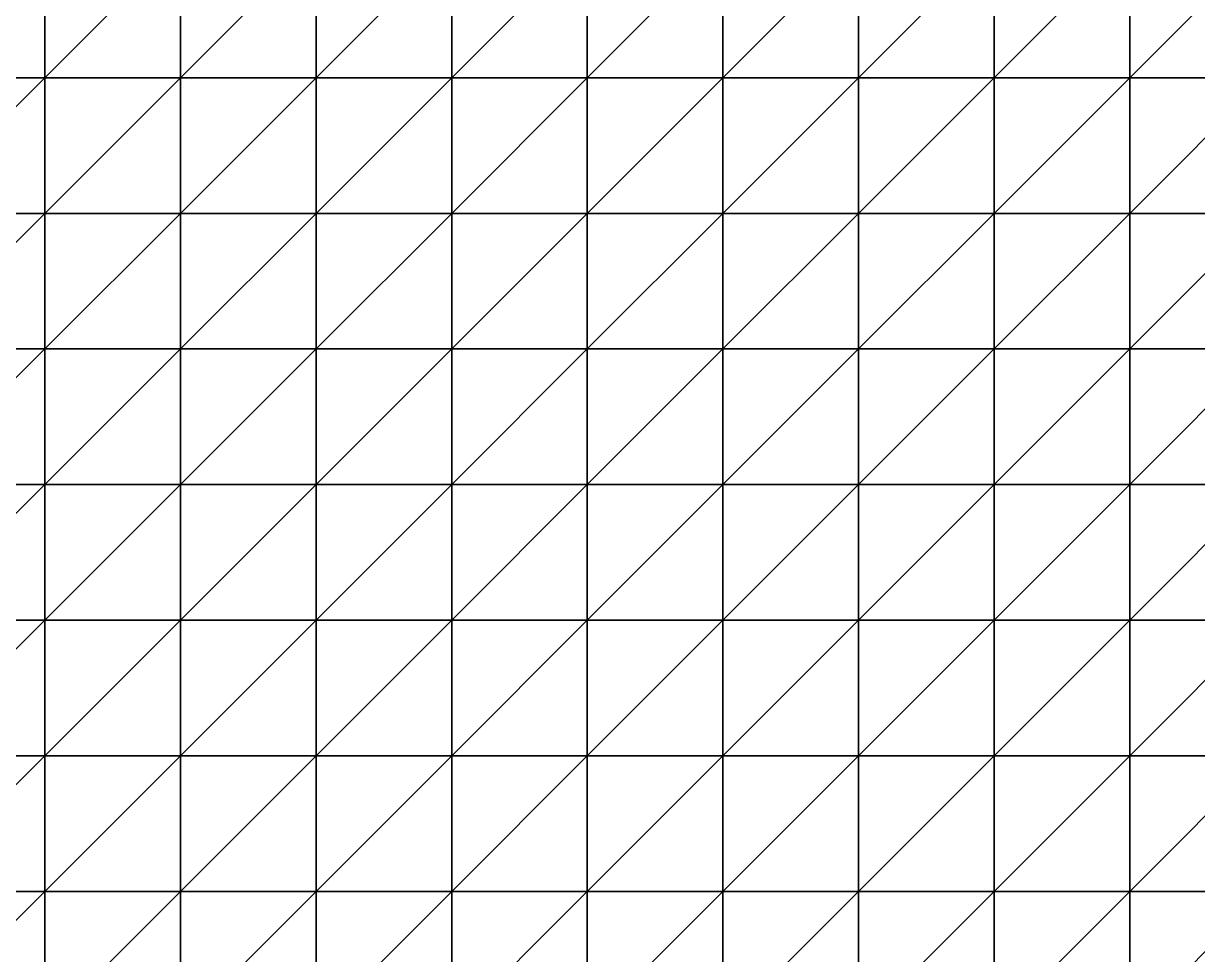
# Model space of a CAD drawing. Extents: x 292020 to 295740, y 4557680 to 4560040.
# Drawn here: x 293616.8 to 293790, y 4558850.7 to 4558988 of the extents above; entities that cross this region are included whole.
import ezdxf

# ---------------------------------------------------------------- set-up
doc = ezdxf.new("R2010")
doc.units = 0
doc.layers.add('RUN201_4_-_RUN201_NODOMAIN5_20X', color=7, linetype='CONTINUOUS')

msp = doc.modelspace()

# ---------------------------------------------------------------- linework, layer by layer
at = {"layer": 'RUN201_4_-_RUN201_NODOMAIN5_20X'}
for points in [[(293600, 4559000, 1760), (293600, 4558980, 1760), (293620, 4559000, 1760)], [(293620, 4559000, 1760), (293600, 4558980, 1760), (293620, 4558980, 1760)], [(293620, 4559000, 1920), (293600, 4558980, 1920), (293600, 4559000, 1920)], [(293620, 4558980, 1920), (293600, 4558980, 1920), (293620, 4559000, 1920)], [(293620, 4559000, 1760), (293620, 4558980, 1760), (293640, 4559000, 1760)], [(293640, 4559000, 1760), (293620, 4558980, 1760), (293640, 4558980, 1760)], [(293640, 4559000, 1920), (293620, 4558980, 1920), (293620, 4559000, 1920)], [(293640, 4558980, 1920), (293620, 4558980, 1920), (293640, 4559000, 1920)], [(293640, 4559000, 1760), (293640, 4558980, 1760), (293660, 4559000, 1760)], [(293660, 4559000, 1760), (293640, 4558980, 1760), (293660, 4558980, 1760)], [(293660, 4559000, 1920), (293640, 4558980, 1920), (293640, 4559000, 1920)], [(293660, 4558980, 1920), (293640, 4558980, 1920), (293660, 4559000, 1920)], [(293660, 4559000, 1760), (293660, 4558980, 1760), (293680, 4559000, 1760)], [(293680, 4559000, 1760), (293660, 4558980, 1760), (293680, 4558980, 1760)], [(293680, 4559000, 1920), (293660, 4558980, 1920), (293660, 4559000, 1920)], [(293680, 4558980, 1920), (293660, 4558980, 1920), (293680, 4559000, 1920)], [(293680, 4559000, 1760), (293680, 4558980, 1760), (293700, 4559000, 1760)], [(293700, 4559000, 1760), (293680, 4558980, 1760), (293700, 4558980, 1760)], [(293700, 4559000, 1940), (293680, 4558980, 1940), (293680, 4559000, 1940)], [(293700, 4558980, 1940), (293680, 4558980, 1940), (293700, 4559000, 1940)], [(293680, 4559000, 1920), (293680, 4558980, 1940), (293680, 4558980, 1920)], [(293680, 4559000, 1940), (293680, 4558980, 1940), (293680, 4559000, 1920)], [(293700, 4559000, 1760), (293700, 4558980, 1760), (293720, 4559000, 1760)], [(293720, 4559000, 1760), (293700, 4558980, 1760), (293720, 4558980, 1760)], [(293720, 4559000, 1940), (293700, 4558980, 1940), (293700, 4559000, 1940)], [(293720, 4558980, 1940), (293700, 4558980, 1940), (293720, 4559000, 1940)], [(293720, 4559000, 1760), (293720, 4558980, 1760), (293740, 4559000, 1760)], [(293740, 4559000, 1760), (293720, 4558980, 1760), (293740, 4558980, 1760)], [(293740, 4559000, 1940), (293720, 4558980, 1940), (293720, 4559000, 1940)], [(293740, 4558980, 1940), (293720, 4558980, 1940), (293740, 4559000, 1940)], [(293740, 4558980, 1760), (293740, 4558980, 1780), (293740, 4559000, 1760)], [(293740, 4559000, 1760), (293740, 4558980, 1780), (293740, 4559000, 1780)], [(293740, 4559000, 1780), (293740, 4558980, 1780), (293760, 4559000, 1780)], [(293760, 4559000, 1780), (293740, 4558980, 1780), (293760, 4558980, 1780)], [(293760, 4559000, 1940), (293740, 4558980, 1940), (293740, 4559000, 1940)], [(293760, 4558980, 1940), (293740, 4558980, 1940), (293760, 4559000, 1940)], [(293760, 4559000, 1780), (293760, 4558980, 1780), (293780, 4559000, 1780)], [(293780, 4559000, 1780), (293760, 4558980, 1780), (293780, 4558980, 1780)], [(293780, 4559000, 1940), (293760, 4558980, 1940), (293760, 4559000, 1940)], [(293780, 4558980, 1940), (293760, 4558980, 1940), (293780, 4559000, 1940)], [(293780, 4559000, 1780), (293780, 4558980, 1780), (293800, 4559000, 1780)], [(293800, 4559000, 1780), (293780, 4558980, 1780), (293800, 4558980, 1780)], [(293800, 4559000, 1940), (293780, 4558980, 1940), (293780, 4559000, 1940)], [(293800, 4558980, 1940), (293780, 4558980, 1940), (293800, 4559000, 1940)], [(293600, 4558980, 1740), (293600, 4558960, 1740), (293620, 4558980, 1740)], [(293620, 4558980, 1740), (293600, 4558960, 1740), (293620, 4558960, 1740)], [(293620, 4558980, 1740), (293600, 4558980, 1760), (293600, 4558980, 1740)], [(293620, 4558980, 1760), (293600, 4558980, 1760), (293620, 4558980, 1740)], [(293620, 4558980, 1920), (293600, 4558960, 1920), (293600, 4558980, 1920)], [(293620, 4558960, 1920), (293600, 4558960, 1920), (293620, 4558980, 1920)], [(293620, 4558980, 1740), (293620, 4558960, 1740), (293640, 4558980, 1740)], [(293640, 4558980, 1740), (293620, 4558960, 1740), (293640, 4558960, 1740)], [(293640, 4558980, 1740), (293620, 4558980, 1760), (293620, 4558980, 1740)], [(293640, 4558980, 1760), (293620, 4558980, 1760), (293640, 4558980, 1740)], [(293640, 4558980, 1920), (293620, 4558960, 1920), (293620, 4558980, 1920)], [(293640, 4558960, 1920), (293620, 4558960, 1920), (293640, 4558980, 1920)], [(293640, 4558980, 1740), (293640, 4558960, 1740), (293660, 4558980, 1740)], [(293660, 4558980, 1740), (293640, 4558960, 1740), (293660, 4558960, 1740)], [(293660, 4558980, 1740), (293640, 4558980, 1760), (293640, 4558980, 1740)], [(293660, 4558980, 1760), (293640, 4558980, 1760), (293660, 4558980, 1740)], [(293660, 4558980, 1920), (293640, 4558960, 1920), (293640, 4558980, 1920)], [(293660, 4558960, 1920), (293640, 4558960, 1920), (293660, 4558980, 1920)], [(293660, 4558980, 1740), (293660, 4558960, 1740), (293680, 4558980, 1740)], [(293680, 4558980, 1740), (293660, 4558960, 1740), (293680, 4558960, 1740)], [(293680, 4558980, 1740), (293660, 4558980, 1760), (293660, 4558980, 1740)], [(293680, 4558980, 1760), (293660, 4558980, 1760), (293680, 4558980, 1740)], [(293680, 4558980, 1920), (293660, 4558960, 1920), (293660, 4558980, 1920)], [(293680, 4558960, 1920), (293660, 4558960, 1920), (293680, 4558980, 1920)], [(293680, 4558980, 1740), (293680, 4558960, 1740), (293700, 4558980, 1740)], [(293700, 4558980, 1740), (293680, 4558960, 1740), (293700, 4558960, 1740)], [(293700, 4558980, 1740), (293680, 4558980, 1760), (293680, 4558980, 1740)], [(293700, 4558980, 1760), (293680, 4558980, 1760), (293700, 4558980, 1740)], [(293700, 4558980, 1940), (293680, 4558960, 1940), (293680, 4558980, 1940)], [(293700, 4558960, 1940), (293680, 4558960, 1940), (293700, 4558980, 1940)], [(293680, 4558980, 1920), (293680, 4558960, 1940), (293680, 4558960, 1920)], [(293680, 4558980, 1940), (293680, 4558960, 1940), (293680, 4558980, 1920)], [(293700, 4558980, 1740), (293700, 4558960, 1740), (293720, 4558980, 1740)], [(293720, 4558980, 1740), (293700, 4558960, 1740), (293720, 4558960, 1740)], [(293720, 4558980, 1740), (293700, 4558980, 1760), (293700, 4558980, 1740)], [(293720, 4558980, 1760), (293700, 4558980, 1760), (293720, 4558980, 1740)], [(293720, 4558980, 1940), (293700, 4558960, 1940), (293700, 4558980, 1940)], [(293720, 4558960, 1940), (293700, 4558960, 1940), (293720, 4558980, 1940)], [(293720, 4558980, 1740), (293720, 4558960, 1740), (293740, 4558980, 1740)], [(293740, 4558980, 1740), (293720, 4558960, 1740), (293740, 4558960, 1740)], [(293740, 4558980, 1740), (293720, 4558980, 1760), (293720, 4558980, 1740)], [(293740, 4558980, 1760), (293720, 4558980, 1760), (293740, 4558980, 1740)], [(293740, 4558980, 1940), (293720, 4558960, 1940), (293720, 4558980, 1940)], [(293740, 4558960, 1940), (293720, 4558960, 1940), (293740, 4558980, 1940)], [(293740, 4558960, 1740), (293740, 4558960, 1760), (293740, 4558980, 1740)], [(293740, 4558980, 1740), (293740, 4558960, 1760), (293740, 4558980, 1760)], [(293740, 4558980, 1760), (293740, 4558960, 1760), (293760, 4558980, 1760)], [(293760, 4558980, 1760), (293740, 4558960, 1760), (293760, 4558960, 1760)], [(293760, 4558980, 1760), (293740, 4558980, 1780), (293740, 4558980, 1760)], [(293760, 4558980, 1780), (293740, 4558980, 1780), (293760, 4558980, 1760)], [(293760, 4558980, 1940), (293740, 4558960, 1940), (293740, 4558980, 1940)], [(293760, 4558960, 1940), (293740, 4558960, 1940), (293760, 4558980, 1940)], [(293760, 4558980, 1760), (293760, 4558960, 1760), (293780, 4558980, 1760)], [(293780, 4558980, 1760), (293760, 4558960, 1760), (293780, 4558960, 1760)], [(293780, 4558980, 1760), (293760, 4558980, 1780), (293760, 4558980, 1760)], [(293780, 4558980, 1780), (293760, 4558980, 1780), (293780, 4558980, 1760)], [(293780, 4558980, 1940), (293760, 4558960, 1940), (293760, 4558980, 1940)], [(293780, 4558960, 1940), (293760, 4558960, 1940), (293780, 4558980, 1940)], [(293780, 4558980, 1760), (293780, 4558960, 1760), (293800, 4558980, 1760)], [(293800, 4558980, 1760), (293780, 4558960, 1760), (293800, 4558960, 1760)], [(293800, 4558980, 1760), (293780, 4558980, 1780), (293780, 4558980, 1760)], [(293800, 4558980, 1780), (293780, 4558980, 1780), (293800, 4558980, 1760)], [(293800, 4558980, 1940), (293780, 4558960, 1940), (293780, 4558980, 1940)], [(293800, 4558960, 1940), (293780, 4558960, 1940), (293800, 4558980, 1940)], [(293600, 4558960, 1740), (293600, 4558940, 1740), (293620, 4558960, 1740)], [(293620, 4558960, 1740), (293600, 4558940, 1740), (293620, 4558940, 1740)], [(293620, 4558960, 1920), (293600, 4558940, 1920), (293600, 4558960, 1920)], [(293620, 4558940, 1920), (293600, 4558940, 1920), (293620, 4558960, 1920)], [(293620, 4558960, 1740), (293620, 4558940, 1740), (293640, 4558960, 1740)], [(293640, 4558960, 1740), (293620, 4558940, 1740), (293640, 4558940, 1740)], [(293640, 4558960, 1920), (293620, 4558940, 1920), (293620, 4558960, 1920)], [(293640, 4558940, 1920), (293620, 4558940, 1920), (293640, 4558960, 1920)], [(293640, 4558960, 1740), (293640, 4558940, 1740), (293660, 4558960, 1740)], [(293660, 4558960, 1740), (293640, 4558940, 1740), (293660, 4558940, 1740)], [(293660, 4558960, 1920), (293640, 4558940, 1920), (293640, 4558960, 1920)], [(293660, 4558940, 1920), (293640, 4558940, 1920), (293660, 4558960, 1920)], [(293660, 4558960, 1740), (293660, 4558940, 1740), (293680, 4558960, 1740)], [(293680, 4558960, 1740), (293660, 4558940, 1740), (293680, 4558940, 1740)], [(293680, 4558960, 1940), (293660, 4558940, 1940), (293660, 4558960, 1940)], [(293680, 4558940, 1940), (293660, 4558940, 1940), (293680, 4558960, 1940)], [(293680, 4558960, 1920), (293660, 4558960, 1940), (293660, 4558960, 1920)], [(293680, 4558960, 1940), (293660, 4558960, 1940), (293680, 4558960, 1920)], [(293660, 4558960, 1920), (293660, 4558940, 1940), (293660, 4558940, 1920)], [(293660, 4558960, 1940), (293660, 4558940, 1940), (293660, 4558960, 1920)], [(293680, 4558960, 1740), (293680, 4558940, 1740), (293700, 4558960, 1740)], [(293700, 4558960, 1740), (293680, 4558940, 1740), (293700, 4558940, 1740)], [(293700, 4558960, 1940), (293680, 4558940, 1940), (293680, 4558960, 1940)], [(293700, 4558940, 1940), (293680, 4558940, 1940), (293700, 4558960, 1940)], [(293700, 4558960, 1740), (293700, 4558940, 1740), (293720, 4558960, 1740)], [(293720, 4558960, 1740), (293700, 4558940, 1740), (293720, 4558940, 1740)], [(293720, 4558960, 1940), (293700, 4558940, 1940), (293700, 4558960, 1940)], [(293720, 4558940, 1940), (293700, 4558940, 1940), (293720, 4558960, 1940)], [(293720, 4558960, 1740), (293720, 4558940, 1740), (293740, 4558960, 1740)], [(293740, 4558960, 1740), (293720, 4558940, 1740), (293740, 4558940, 1740)], [(293740, 4558960, 1940), (293720, 4558940, 1940), (293720, 4558960, 1940)], [(293740, 4558940, 1940), (293720, 4558940, 1940), (293740, 4558960, 1940)], [(293740, 4558960, 1740), (293740, 4558940, 1740), (293760, 4558960, 1740)], [(293760, 4558960, 1740), (293740, 4558940, 1740), (293760, 4558940, 1740)], [(293760, 4558960, 1740), (293740, 4558960, 1760), (293740, 4558960, 1740)], [(293760, 4558960, 1760), (293740, 4558960, 1760), (293760, 4558960, 1740)], [(293760, 4558960, 1940), (293740, 4558940, 1940), (293740, 4558960, 1940)], [(293760, 4558940, 1940), (293740, 4558940, 1940), (293760, 4558960, 1940)], [(293760, 4558960, 1740), (293760, 4558940, 1740), (293780, 4558960, 1740)], [(293780, 4558960, 1740), (293760, 4558940, 1740), (293780, 4558940, 1740)], [(293780, 4558960, 1740), (293760, 4558960, 1760), (293760, 4558960, 1740)], [(293780, 4558960, 1760), (293760, 4558960, 1760), (293780, 4558960, 1740)], [(293780, 4558960, 1940), (293760, 4558940, 1940), (293760, 4558960, 1940)], [(293780, 4558940, 1940), (293760, 4558940, 1940), (293780, 4558960, 1940)], [(293780, 4558940, 1740), (293780, 4558940, 1760), (293780, 4558960, 1740)], [(293780, 4558960, 1740), (293780, 4558940, 1760), (293780, 4558960, 1760)], [(293780, 4558960, 1760), (293780, 4558940, 1760), (293800, 4558960, 1760)], [(293800, 4558960, 1760), (293780, 4558940, 1760), (293800, 4558940, 1760)], [(293800, 4558960, 1940), (293780, 4558940, 1940), (293780, 4558960, 1940)], [(293800, 4558940, 1940), (293780, 4558940, 1940), (293800, 4558960, 1940)], [(293600, 4558940, 1740), (293600, 4558940, 1760), (293620, 4558940, 1740)], [(293620, 4558940, 1740), (293600, 4558940, 1760), (293620, 4558940, 1760)], [(293600, 4558940, 1760), (293600, 4558920, 1760), (293620, 4558940, 1760)], [(293620, 4558940, 1760), (293600, 4558920, 1760), (293620, 4558920, 1760)], [(293620, 4558940, 1920), (293600, 4558920, 1920), (293600, 4558940, 1920)], [(293620, 4558920, 1920), (293600, 4558920, 1920), (293620, 4558940, 1920)], [(293620, 4558940, 1740), (293620, 4558940, 1760), (293640, 4558940, 1740)], [(293640, 4558940, 1740), (293620, 4558940, 1760), (293640, 4558940, 1760)], [(293620, 4558940, 1760), (293620, 4558920, 1760), (293640, 4558940, 1760)], [(293640, 4558940, 1760), (293620, 4558920, 1760), (293640, 4558920, 1760)], [(293640, 4558940, 1920), (293620, 4558920, 1920), (293620, 4558940, 1920)], [(293640, 4558920, 1920), (293620, 4558920, 1920), (293640, 4558940, 1920)], [(293640, 4558940, 1740), (293640, 4558940, 1760), (293660, 4558940, 1740)], [(293660, 4558940, 1740), (293640, 4558940, 1760), (293660, 4558940, 1760)], [(293640, 4558940, 1760), (293640, 4558920, 1760), (293660, 4558940, 1760)], [(293660, 4558940, 1760), (293640, 4558920, 1760), (293660, 4558920, 1760)], [(293660, 4558940, 1920), (293640, 4558920, 1920), (293640, 4558940, 1920)], [(293660, 4558920, 1920), (293640, 4558920, 1920), (293660, 4558940, 1920)], [(293660, 4558940, 1740), (293660, 4558940, 1760), (293680, 4558940, 1740)], [(293680, 4558940, 1740), (293660, 4558940, 1760), (293680, 4558940, 1760)], [(293660, 4558940, 1760), (293660, 4558920, 1760), (293680, 4558940, 1760)], [(293680, 4558940, 1760), (293660, 4558920, 1760), (293680, 4558920, 1760)], [(293680, 4558940, 1940), (293660, 4558920, 1940), (293660, 4558940, 1940)], [(293680, 4558920, 1940), (293660, 4558920, 1940), (293680, 4558940, 1940)], [(293660, 4558940, 1920), (293660, 4558920, 1940), (293660, 4558920, 1920)], [(293660, 4558940, 1940), (293660, 4558920, 1940), (293660, 4558940, 1920)], [(293680, 4558940, 1740), (293680, 4558940, 1760), (293700, 4558940, 1740)], [(293700, 4558940, 1740), (293680, 4558940, 1760), (293700, 4558940, 1760)], [(293680, 4558940, 1760), (293680, 4558920, 1760), (293700, 4558940, 1760)], [(293700, 4558940, 1760), (293680, 4558920, 1760), (293700, 4558920, 1760)], [(293700, 4558940, 1940), (293680, 4558920, 1940), (293680, 4558940, 1940)], [(293700, 4558920, 1940), (293680, 4558920, 1940), (293700, 4558940, 1940)], [(293700, 4558940, 1740), (293700, 4558940, 1760), (293720, 4558940, 1740)], [(293720, 4558940, 1740), (293700, 4558940, 1760), (293720, 4558940, 1760)], [(293700, 4558940, 1760), (293700, 4558920, 1760), (293720, 4558940, 1760)], [(293720, 4558940, 1760), (293700, 4558920, 1760), (293720, 4558920, 1760)], [(293720, 4558940, 1940), (293700, 4558920, 1940), (293700, 4558940, 1940)], [(293720, 4558920, 1940), (293700, 4558920, 1940), (293720, 4558940, 1940)], [(293720, 4558940, 1740), (293720, 4558940, 1760), (293740, 4558940, 1740)], [(293740, 4558940, 1740), (293720, 4558940, 1760), (293740, 4558940, 1760)], [(293720, 4558940, 1760), (293720, 4558920, 1760), (293740, 4558940, 1760)], [(293740, 4558940, 1760), (293720, 4558920, 1760), (293740, 4558920, 1760)], [(293740, 4558940, 1940), (293720, 4558920, 1940), (293720, 4558940, 1940)], [(293740, 4558920, 1940), (293720, 4558920, 1940), (293740, 4558940, 1940)], [(293740, 4558940, 1740), (293740, 4558940, 1760), (293760, 4558940, 1740)], [(293760, 4558940, 1740), (293740, 4558940, 1760), (293760, 4558940, 1760)], [(293740, 4558940, 1760), (293740, 4558920, 1760), (293760, 4558940, 1760)], [(293760, 4558940, 1760), (293740, 4558920, 1760), (293760, 4558920, 1760)], [(293760, 4558940, 1940), (293740, 4558920, 1940), (293740, 4558940, 1940)], [(293760, 4558920, 1940), (293740, 4558920, 1940), (293760, 4558940, 1940)], [(293760, 4558940, 1740), (293760, 4558940, 1760), (293780, 4558940, 1740)], [(293780, 4558940, 1740), (293760, 4558940, 1760), (293780, 4558940, 1760)], [(293760, 4558940, 1760), (293760, 4558920, 1760), (293780, 4558940, 1760)], [(293780, 4558940, 1760), (293760, 4558920, 1760), (293780, 4558920, 1760)], [(293780, 4558940, 1940), (293760, 4558920, 1940), (293760, 4558940, 1940)], [(293780, 4558920, 1940), (293760, 4558920, 1940), (293780, 4558940, 1940)], [(293780, 4558940, 1760), (293780, 4558920, 1760), (293800, 4558940, 1760)], [(293800, 4558940, 1760), (293780, 4558920, 1760), (293800, 4558920, 1760)], [(293800, 4558940, 1940), (293780, 4558920, 1940), (293780, 4558940, 1940)], [(293800, 4558920, 1940), (293780, 4558920, 1940), (293800, 4558940, 1940)], [(293600, 4558920, 1760), (293600, 4558920, 1780), (293620, 4558920, 1760)], [(293620, 4558920, 1760), (293600, 4558920, 1780), (293620, 4558920, 1780)], [(293600, 4558920, 1780), (293600, 4558900, 1780), (293620, 4558920, 1780)], [(293620, 4558920, 1780), (293600, 4558900, 1780), (293620, 4558900, 1780)], [(293620, 4558920, 1920), (293600, 4558900, 1920), (293600, 4558920, 1920)], [(293620, 4558900, 1920), (293600, 4558900, 1920), (293620, 4558920, 1920)], [(293620, 4558920, 1760), (293620, 4558920, 1780), (293640, 4558920, 1760)], [(293640, 4558920, 1760), (293620, 4558920, 1780), (293640, 4558920, 1780)], [(293620, 4558920, 1780), (293620, 4558900, 1780), (293640, 4558920, 1780)], [(293640, 4558920, 1780), (293620, 4558900, 1780), (293640, 4558900, 1780)], [(293640, 4558920, 1920), (293620, 4558900, 1920), (293620, 4558920, 1920)], [(293640, 4558900, 1920), (293620, 4558900, 1920), (293640, 4558920, 1920)], [(293640, 4558920, 1760), (293640, 4558920, 1780), (293660, 4558920, 1760)], [(293660, 4558920, 1760), (293640, 4558920, 1780), (293660, 4558920, 1780)], [(293640, 4558920, 1780), (293640, 4558900, 1780), (293660, 4558920, 1780)], [(293660, 4558920, 1780), (293640, 4558900, 1780), (293660, 4558900, 1780)], [(293660, 4558920, 1920), (293640, 4558900, 1920), (293640, 4558920, 1920)], [(293660, 4558900, 1920), (293640, 4558900, 1920), (293660, 4558920, 1920)], [(293660, 4558920, 1760), (293660, 4558920, 1780), (293680, 4558920, 1760)], [(293680, 4558920, 1760), (293660, 4558920, 1780), (293680, 4558920, 1780)], [(293660, 4558920, 1780), (293660, 4558900, 1780), (293680, 4558920, 1780)], [(293680, 4558920, 1780), (293660, 4558900, 1780), (293680, 4558900, 1780)], [(293680, 4558920, 1940), (293660, 4558900, 1940), (293660, 4558920, 1940)], [(293680, 4558900, 1940), (293660, 4558900, 1940), (293680, 4558920, 1940)], [(293660, 4558920, 1920), (293660, 4558900, 1940), (293660, 4558900, 1920)], [(293660, 4558920, 1940), (293660, 4558900, 1940), (293660, 4558920, 1920)], [(293680, 4558920, 1760), (293680, 4558920, 1780), (293700, 4558920, 1760)], [(293700, 4558920, 1760), (293680, 4558920, 1780), (293700, 4558920, 1780)], [(293680, 4558920, 1780), (293680, 4558900, 1780), (293700, 4558920, 1780)], [(293700, 4558920, 1780), (293680, 4558900, 1780), (293700, 4558900, 1780)], [(293700, 4558920, 1940), (293680, 4558900, 1940), (293680, 4558920, 1940)], [(293700, 4558900, 1940), (293680, 4558900, 1940), (293700, 4558920, 1940)], [(293700, 4558920, 1760), (293700, 4558920, 1780), (293720, 4558920, 1760)], [(293720, 4558920, 1760), (293700, 4558920, 1780), (293720, 4558920, 1780)], [(293700, 4558920, 1780), (293700, 4558900, 1780), (293720, 4558920, 1780)], [(293720, 4558920, 1780), (293700, 4558900, 1780), (293720, 4558900, 1780)], [(293720, 4558920, 1940), (293700, 4558900, 1940), (293700, 4558920, 1940)], [(293720, 4558900, 1940), (293700, 4558900, 1940), (293720, 4558920, 1940)], [(293720, 4558920, 1760), (293720, 4558920, 1780), (293740, 4558920, 1760)], [(293740, 4558920, 1760), (293720, 4558920, 1780), (293740, 4558920, 1780)], [(293720, 4558920, 1780), (293720, 4558900, 1780), (293740, 4558920, 1780)], [(293740, 4558920, 1780), (293720, 4558900, 1780), (293740, 4558900, 1780)], [(293740, 4558920, 1940), (293720, 4558900, 1940), (293720, 4558920, 1940)], [(293740, 4558900, 1940), (293720, 4558900, 1940), (293740, 4558920, 1940)], [(293740, 4558920, 1760), (293740, 4558920, 1780), (293760, 4558920, 1760)], [(293760, 4558920, 1760), (293740, 4558920, 1780), (293760, 4558920, 1780)], [(293740, 4558920, 1780), (293740, 4558900, 1780), (293760, 4558920, 1780)], [(293760, 4558920, 1780), (293740, 4558900, 1780), (293760, 4558900, 1780)], [(293760, 4558920, 1940), (293740, 4558900, 1940), (293740, 4558920, 1940)], [(293760, 4558900, 1940), (293740, 4558900, 1940), (293760, 4558920, 1940)], [(293760, 4558920, 1760), (293760, 4558920, 1780), (293780, 4558920, 1760)], [(293780, 4558920, 1760), (293760, 4558920, 1780), (293780, 4558920, 1780)], [(293760, 4558920, 1780), (293760, 4558900, 1780), (293780, 4558920, 1780)], [(293780, 4558920, 1780), (293760, 4558900, 1780), (293780, 4558900, 1780)], [(293780, 4558920, 1940), (293760, 4558900, 1940), (293760, 4558920, 1940)], [(293780, 4558900, 1940), (293760, 4558900, 1940), (293780, 4558920, 1940)], [(293780, 4558920, 1760), (293780, 4558920, 1780), (293800, 4558920, 1760)], [(293800, 4558920, 1760), (293780, 4558920, 1780), (293800, 4558920, 1780)], [(293780, 4558920, 1780), (293780, 4558900, 1780), (293800, 4558920, 1780)], [(293800, 4558920, 1780), (293780, 4558900, 1780), (293800, 4558900, 1780)], [(293800, 4558920, 1940), (293780, 4558900, 1940), (293780, 4558920, 1940)], [(293800, 4558900, 1940), (293780, 4558900, 1940), (293800, 4558920, 1940)], [(293600, 4558900, 1780), (293600, 4558880, 1780), (293620, 4558900, 1780)], [(293620, 4558900, 1780), (293600, 4558880, 1780), (293620, 4558880, 1780)], [(293620, 4558900, 1920), (293600, 4558880, 1920), (293600, 4558900, 1920)], [(293620, 4558880, 1920), (293600, 4558880, 1920), (293620, 4558900, 1920)], [(293620, 4558900, 1780), (293620, 4558880, 1780), (293640, 4558900, 1780)], [(293640, 4558900, 1780), (293620, 4558880, 1780), (293640, 4558880, 1780)], [(293640, 4558900, 1920), (293620, 4558880, 1920), (293620, 4558900, 1920)], [(293640, 4558880, 1920), (293620, 4558880, 1920), (293640, 4558900, 1920)], [(293640, 4558900, 1780), (293640, 4558880, 1780), (293660, 4558900, 1780)], [(293660, 4558900, 1780), (293640, 4558880, 1780), (293660, 4558880, 1780)], [(293660, 4558900, 1940), (293640, 4558880, 1940), (293640, 4558900, 1940)], [(293660, 4558880, 1940), (293640, 4558880, 1940), (293660, 4558900, 1940)], [(293660, 4558900, 1920), (293640, 4558900, 1940), (293640, 4558900, 1920)], [(293660, 4558900, 1940), (293640, 4558900, 1940), (293660, 4558900, 1920)], [(293640, 4558900, 1920), (293640, 4558880, 1940), (293640, 4558880, 1920)], [(293640, 4558900, 1940), (293640, 4558880, 1940), (293640, 4558900, 1920)], [(293660, 4558900, 1780), (293660, 4558880, 1780), (293680, 4558900, 1780)], [(293680, 4558900, 1780), (293660, 4558880, 1780), (293680, 4558880, 1780)], [(293680, 4558900, 1940), (293660, 4558880, 1940), (293660, 4558900, 1940)], [(293680, 4558880, 1940), (293660, 4558880, 1940), (293680, 4558900, 1940)], [(293680, 4558900, 1780), (293680, 4558880, 1780), (293700, 4558900, 1780)], [(293700, 4558900, 1780), (293680, 4558880, 1780), (293700, 4558880, 1780)], [(293700, 4558900, 1940), (293680, 4558880, 1940), (293680, 4558900, 1940)], [(293700, 4558880, 1940), (293680, 4558880, 1940), (293700, 4558900, 1940)], [(293700, 4558900, 1760), (293700, 4558880, 1760), (293720, 4558900, 1760)], [(293720, 4558900, 1760), (293700, 4558880, 1760), (293720, 4558880, 1760)], [(293720, 4558900, 1760), (293700, 4558900, 1780), (293700, 4558900, 1760)], [(293720, 4558900, 1780), (293700, 4558900, 1780), (293720, 4558900, 1760)], [(293700, 4558900, 1760), (293700, 4558880, 1780), (293700, 4558880, 1760)], [(293700, 4558900, 1780), (293700, 4558880, 1780), (293700, 4558900, 1760)], [(293720, 4558900, 1940), (293700, 4558880, 1940), (293700, 4558900, 1940)], [(293720, 4558880, 1940), (293700, 4558880, 1940), (293720, 4558900, 1940)], [(293720, 4558900, 1760), (293720, 4558880, 1760), (293740, 4558900, 1760)], [(293740, 4558900, 1760), (293720, 4558880, 1760), (293740, 4558880, 1760)], [(293740, 4558900, 1760), (293720, 4558900, 1780), (293720, 4558900, 1760)], [(293740, 4558900, 1780), (293720, 4558900, 1780), (293740, 4558900, 1760)], [(293740, 4558900, 1940), (293720, 4558880, 1940), (293720, 4558900, 1940)], [(293740, 4558880, 1940), (293720, 4558880, 1940), (293740, 4558900, 1940)], [(293740, 4558900, 1760), (293740, 4558880, 1760), (293760, 4558900, 1760)], [(293760, 4558900, 1760), (293740, 4558880, 1760), (293760, 4558880, 1760)], [(293760, 4558900, 1760), (293740, 4558900, 1780), (293740, 4558900, 1760)], [(293760, 4558900, 1780), (293740, 4558900, 1780), (293760, 4558900, 1760)], [(293760, 4558900, 1940), (293740, 4558880, 1940), (293740, 4558900, 1940)], [(293760, 4558880, 1940), (293740, 4558880, 1940), (293760, 4558900, 1940)], [(293760, 4558900, 1760), (293760, 4558880, 1760), (293780, 4558900, 1760)], [(293780, 4558900, 1760), (293760, 4558880, 1760), (293780, 4558880, 1760)], [(293780, 4558900, 1760), (293760, 4558900, 1780), (293760, 4558900, 1760)], [(293780, 4558900, 1780), (293760, 4558900, 1780), (293780, 4558900, 1760)], [(293780, 4558900, 1940), (293760, 4558880, 1940), (293760, 4558900, 1940)], [(293780, 4558880, 1940), (293760, 4558880, 1940), (293780, 4558900, 1940)], [(293780, 4558900, 1760), (293780, 4558880, 1760), (293800, 4558900, 1760)], [(293800, 4558900, 1760), (293780, 4558880, 1760), (293800, 4558880, 1760)], [(293800, 4558900, 1760), (293780, 4558900, 1780), (293780, 4558900, 1760)], [(293800, 4558900, 1780), (293780, 4558900, 1780), (293800, 4558900, 1760)], [(293800, 4558900, 1940), (293780, 4558880, 1940), (293780, 4558900, 1940)], [(293800, 4558880, 1940), (293780, 4558880, 1940), (293800, 4558900, 1940)], [(293600, 4558880, 1780), (293600, 4558880, 1800), (293620, 4558880, 1780)], [(293620, 4558880, 1780), (293600, 4558880, 1800), (293620, 4558880, 1800)], [(293600, 4558880, 1800), (293600, 4558860, 1800), (293620, 4558880, 1800)], [(293620, 4558880, 1800), (293600, 4558860, 1800), (293620, 4558860, 1800)], [(293620, 4558880, 1920), (293600, 4558860, 1920), (293600, 4558880, 1920)], [(293620, 4558860, 1920), (293600, 4558860, 1920), (293620, 4558880, 1920)], [(293620, 4558880, 1780), (293620, 4558880, 1800), (293640, 4558880, 1780)], [(293640, 4558880, 1780), (293620, 4558880, 1800), (293640, 4558880, 1800)], [(293620, 4558880, 1800), (293620, 4558860, 1800), (293640, 4558880, 1800)], [(293640, 4558880, 1800), (293620, 4558860, 1800), (293640, 4558860, 1800)], [(293640, 4558880, 1920), (293620, 4558860, 1920), (293620, 4558880, 1920)], [(293640, 4558860, 1920), (293620, 4558860, 1920), (293640, 4558880, 1920)], [(293640, 4558880, 1780), (293640, 4558880, 1800), (293660, 4558880, 1780)], [(293660, 4558880, 1780), (293640, 4558880, 1800), (293660, 4558880, 1800)], [(293640, 4558880, 1800), (293640, 4558860, 1800), (293660, 4558880, 1800)], [(293660, 4558880, 1800), (293640, 4558860, 1800), (293660, 4558860, 1800)], [(293660, 4558880, 1940), (293640, 4558860, 1940), (293640, 4558880, 1940)], [(293660, 4558860, 1940), (293640, 4558860, 1940), (293660, 4558880, 1940)], [(293640, 4558880, 1920), (293640, 4558860, 1940), (293640, 4558860, 1920)], [(293640, 4558880, 1940), (293640, 4558860, 1940), (293640, 4558880, 1920)], [(293660, 4558880, 1780), (293660, 4558880, 1800), (293680, 4558880, 1780)], [(293680, 4558880, 1780), (293660, 4558880, 1800), (293680, 4558880, 1800)], [(293660, 4558880, 1800), (293660, 4558860, 1800), (293680, 4558880, 1800)], [(293680, 4558880, 1800), (293660, 4558860, 1800), (293680, 4558860, 1800)], [(293680, 4558880, 1940), (293660, 4558860, 1940), (293660, 4558880, 1940)], [(293680, 4558860, 1940), (293660, 4558860, 1940), (293680, 4558880, 1940)], [(293680, 4558880, 1780), (293680, 4558860, 1780), (293700, 4558880, 1780)], [(293700, 4558880, 1780), (293680, 4558860, 1780), (293700, 4558860, 1780)], [(293680, 4558880, 1780), (293680, 4558860, 1800), (293680, 4558860, 1780)], [(293680, 4558880, 1800), (293680, 4558860, 1800), (293680, 4558880, 1780)], [(293700, 4558880, 1940), (293680, 4558860, 1940), (293680, 4558880, 1940)], [(293700, 4558860, 1940), (293680, 4558860, 1940), (293700, 4558880, 1940)], [(293700, 4558880, 1760), (293700, 4558880, 1780), (293720, 4558880, 1760)], [(293720, 4558880, 1760), (293700, 4558880, 1780), (293720, 4558880, 1780)], [(293700, 4558880, 1780), (293700, 4558860, 1780), (293720, 4558880, 1780)], [(293720, 4558880, 1780), (293700, 4558860, 1780), (293720, 4558860, 1780)], [(293720, 4558880, 1940), (293700, 4558860, 1940), (293700, 4558880, 1940)], [(293720, 4558860, 1940), (293700, 4558860, 1940), (293720, 4558880, 1940)], [(293720, 4558880, 1760), (293720, 4558880, 1780), (293740, 4558880, 1760)], [(293740, 4558880, 1760), (293720, 4558880, 1780), (293740, 4558880, 1780)], [(293720, 4558880, 1780), (293720, 4558860, 1780), (293740, 4558880, 1780)], [(293740, 4558880, 1780), (293720, 4558860, 1780), (293740, 4558860, 1780)], [(293740, 4558880, 1940), (293720, 4558860, 1940), (293720, 4558880, 1940)], [(293740, 4558860, 1940), (293720, 4558860, 1940), (293740, 4558880, 1940)], [(293740, 4558880, 1760), (293740, 4558880, 1780), (293760, 4558880, 1760)], [(293760, 4558880, 1760), (293740, 4558880, 1780), (293760, 4558880, 1780)], [(293740, 4558880, 1780), (293740, 4558860, 1780), (293760, 4558880, 1780)], [(293760, 4558880, 1780), (293740, 4558860, 1780), (293760, 4558860, 1780)], [(293760, 4558880, 1940), (293740, 4558860, 1940), (293740, 4558880, 1940)], [(293760, 4558860, 1940), (293740, 4558860, 1940), (293760, 4558880, 1940)], [(293760, 4558880, 1760), (293760, 4558880, 1780), (293780, 4558880, 1760)], [(293780, 4558880, 1760), (293760, 4558880, 1780), (293780, 4558880, 1780)], [(293760, 4558880, 1780), (293760, 4558860, 1780), (293780, 4558880, 1780)], [(293780, 4558880, 1780), (293760, 4558860, 1780), (293780, 4558860, 1780)], [(293780, 4558880, 1940), (293760, 4558860, 1940), (293760, 4558880, 1940)], [(293780, 4558860, 1940), (293760, 4558860, 1940), (293780, 4558880, 1940)], [(293780, 4558880, 1760), (293780, 4558880, 1780), (293800, 4558880, 1760)], [(293800, 4558880, 1760), (293780, 4558880, 1780), (293800, 4558880, 1780)], [(293780, 4558880, 1780), (293780, 4558860, 1780), (293800, 4558880, 1780)], [(293800, 4558880, 1780), (293780, 4558860, 1780), (293800, 4558860, 1780)], [(293800, 4558880, 1940), (293780, 4558860, 1940), (293780, 4558880, 1940)], [(293800, 4558860, 1940), (293780, 4558860, 1940), (293800, 4558880, 1940)], [(293600, 4558860, 1800), (293600, 4558840, 1800), (293620, 4558860, 1800)], [(293620, 4558860, 1800), (293600, 4558840, 1800), (293620, 4558840, 1800)], [(293620, 4558860, 1920), (293600, 4558840, 1920), (293600, 4558860, 1920)], [(293620, 4558840, 1920), (293600, 4558840, 1920), (293620, 4558860, 1920)], [(293620, 4558860, 1800), (293620, 4558840, 1800), (293640, 4558860, 1800)], [(293640, 4558860, 1800), (293620, 4558840, 1800), (293640, 4558840, 1800)], [(293640, 4558860, 1940), (293620, 4558840, 1940), (293620, 4558860, 1940)], [(293640, 4558840, 1940), (293620, 4558840, 1940), (293640, 4558860, 1940)], [(293640, 4558860, 1920), (293620, 4558860, 1940), (293620, 4558860, 1920)], [(293640, 4558860, 1940), (293620, 4558860, 1940), (293640, 4558860, 1920)], [(293620, 4558860, 1920), (293620, 4558840, 1940), (293620, 4558840, 1920)], [(293620, 4558860, 1940), (293620, 4558840, 1940), (293620, 4558860, 1920)], [(293640, 4558860, 1800), (293640, 4558840, 1800), (293660, 4558860, 1800)], [(293660, 4558860, 1800), (293640, 4558840, 1800), (293660, 4558840, 1800)], [(293660, 4558860, 1940), (293640, 4558840, 1940), (293640, 4558860, 1940)], [(293660, 4558840, 1940), (293640, 4558840, 1940), (293660, 4558860, 1940)], [(293660, 4558860, 1800), (293660, 4558840, 1800), (293680, 4558860, 1800)], [(293680, 4558860, 1800), (293660, 4558840, 1800), (293680, 4558840, 1800)], [(293680, 4558860, 1940), (293660, 4558840, 1940), (293660, 4558860, 1940)], [(293680, 4558840, 1940), (293660, 4558840, 1940), (293680, 4558860, 1940)], [(293680, 4558860, 1780), (293680, 4558860, 1800), (293700, 4558860, 1780)], [(293700, 4558860, 1780), (293680, 4558860, 1800), (293700, 4558860, 1800)], [(293680, 4558860, 1800), (293680, 4558840, 1800), (293700, 4558860, 1800)], [(293700, 4558860, 1800), (293680, 4558840, 1800), (293700, 4558840, 1800)], [(293700, 4558860, 1940), (293680, 4558840, 1940), (293680, 4558860, 1940)], [(293700, 4558840, 1940), (293680, 4558840, 1940), (293700, 4558860, 1940)], [(293700, 4558860, 1780), (293700, 4558860, 1800), (293720, 4558860, 1780)], [(293720, 4558860, 1780), (293700, 4558860, 1800), (293720, 4558860, 1800)], [(293700, 4558860, 1800), (293700, 4558840, 1800), (293720, 4558860, 1800)], [(293720, 4558860, 1800), (293700, 4558840, 1800), (293720, 4558840, 1800)], [(293720, 4558860, 1940), (293700, 4558840, 1940), (293700, 4558860, 1940)], [(293720, 4558840, 1940), (293700, 4558840, 1940), (293720, 4558860, 1940)], [(293720, 4558860, 1780), (293720, 4558860, 1800), (293740, 4558860, 1780)], [(293740, 4558860, 1780), (293720, 4558860, 1800), (293740, 4558860, 1800)], [(293720, 4558860, 1800), (293720, 4558840, 1800), (293740, 4558860, 1800)], [(293740, 4558860, 1800), (293720, 4558840, 1800), (293740, 4558840, 1800)], [(293740, 4558860, 1940), (293720, 4558840, 1940), (293720, 4558860, 1940)], [(293740, 4558840, 1940), (293720, 4558840, 1940), (293740, 4558860, 1940)], [(293740, 4558860, 1780), (293740, 4558840, 1780), (293760, 4558860, 1780)], [(293760, 4558860, 1780), (293740, 4558840, 1780), (293760, 4558840, 1780)], [(293740, 4558860, 1780), (293740, 4558840, 1800), (293740, 4558840, 1780)], [(293740, 4558860, 1800), (293740, 4558840, 1800), (293740, 4558860, 1780)], [(293760, 4558860, 1940), (293740, 4558840, 1940), (293740, 4558860, 1940)], [(293760, 4558840, 1940), (293740, 4558840, 1940), (293760, 4558860, 1940)], [(293760, 4558860, 1780), (293760, 4558840, 1780), (293780, 4558860, 1780)], [(293780, 4558860, 1780), (293760, 4558840, 1780), (293780, 4558840, 1780)], [(293780, 4558860, 1940), (293760, 4558840, 1940), (293760, 4558860, 1940)], [(293780, 4558840, 1940), (293760, 4558840, 1940), (293780, 4558860, 1940)], [(293780, 4558860, 1780), (293780, 4558840, 1780), (293800, 4558860, 1780)], [(293800, 4558860, 1780), (293780, 4558840, 1780), (293800, 4558840, 1780)], [(293800, 4558860, 1940), (293780, 4558840, 1940), (293780, 4558860, 1940)], [(293800, 4558840, 1940), (293780, 4558840, 1940), (293800, 4558860, 1940)]]:
    msp.add_3dface(points, dxfattribs=at)

doc.saveas('drawing.dxf')
